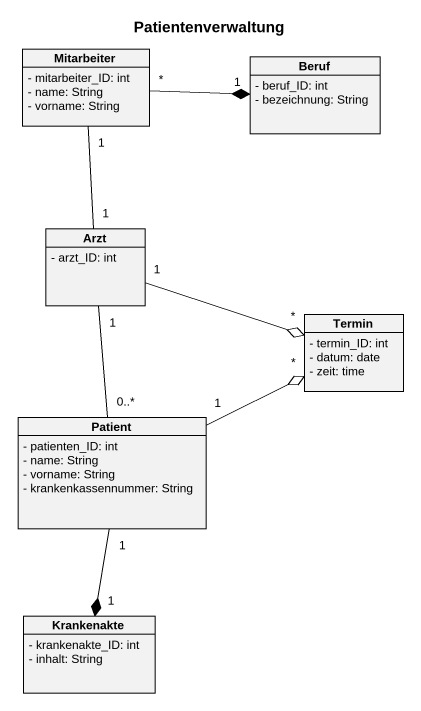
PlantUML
@startuml
title Patientenverwaltung
hide circle
hide empty members
skinparam classAttributeIconSize 0
class Mitarbeiter {
  - mitarbeiter_ID: int
  - name: String
  - vorname: String
}
class Beruf {
  - beruf_ID: int
  - bezeichnung: String
}
class Arzt {
  - arzt_ID: int
}
class Termin {
  - termin_ID: int
  - datum: date
  - zeit: time
}
class Patient {
  - patienten_ID: int
  - name: String
  - vorname: String
  - krankenkassennummer: String
}
class Krankenakte {
  - krankenakte_ID: int
  - inhalt: String
}
Mitarbeiter "*" -right-* "1" Beruf
Mitarbeiter "1" -- "1" Arzt
Arzt "1" -right-o "*" Termin
Patient "0..*" -up- "1" Arzt
Patient "1" -right-o "*" Termin
Patient "1" --* "1" Krankenakte
@enduml
